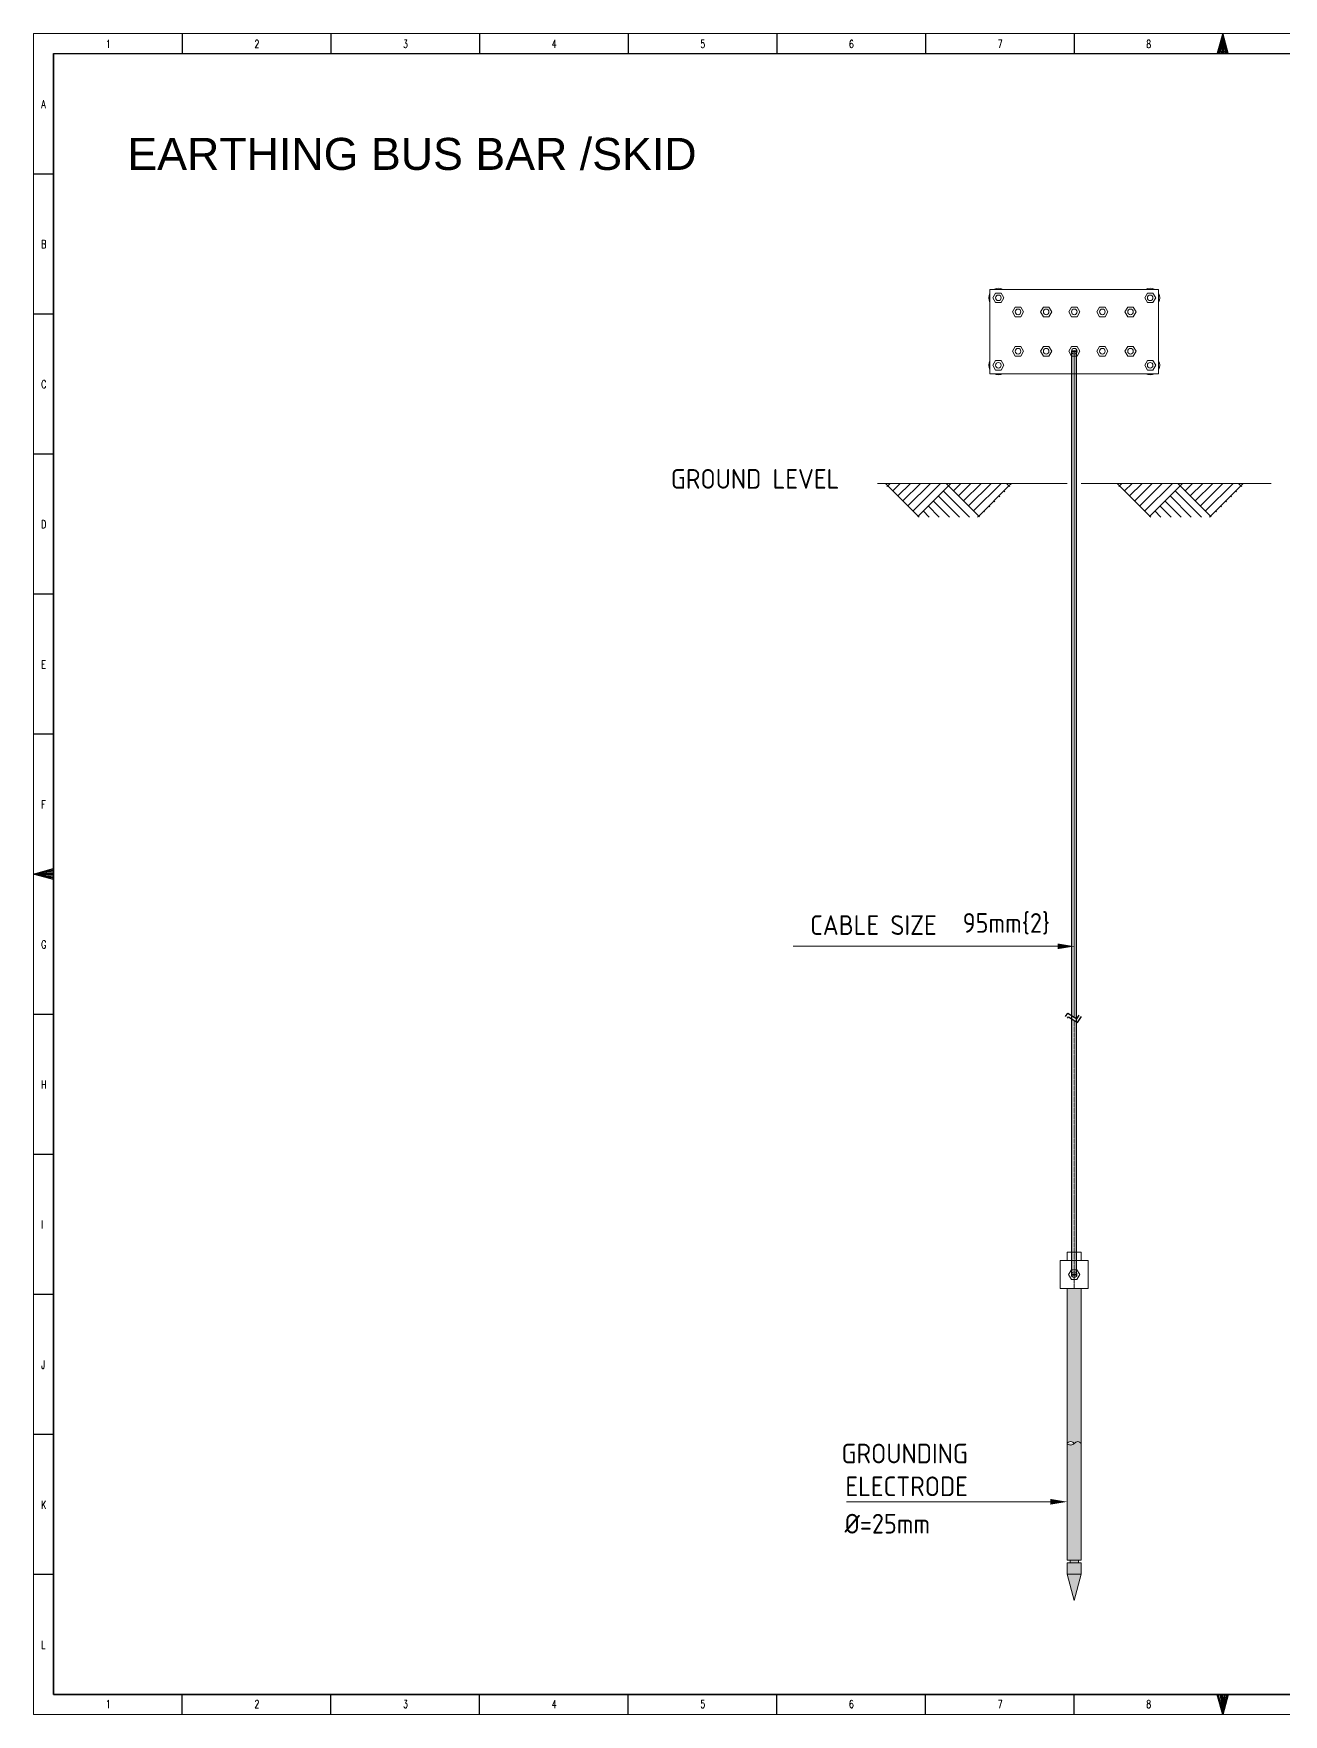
# Model space of a CAD drawing. Header units: inches. Extents: x 19 to 654008, y 34 to 210034.
# Drawn here: x 357008 to 513088, y 34 to 210034 of the extents above; entities that cross this region are included whole.
import ezdxf

# ---------------------------------------------------------------- set-up
doc = ezdxf.new("R2010")
doc.units = ezdxf.units.IN
doc.header["$MEASUREMENT"] = 0
doc.linetypes.add('CENTER', pattern=[2, 1.25, -0.25, 0.25, -0.25])
for name, color, linetype, lineweight in [('02', 5, 'Continuous', 5), ('03', 152, 'Continuous', 15), ('CENTER', 1, 'CENTER', 5), ('DIMENSI', 6, 'Continuous', 5)]:
    doc.layers.add(name, color=color, linetype=linetype, lineweight=lineweight)
doc.layers.add('Dimension', color=7, linetype='Continuous')
doc.layers.add('电缆敷设层', color=1, linetype='Continuous')
doc.styles.add('DIMENSI', font='Isocp.shx')
doc.styles.add('TEG BORDER', font='txt_qlt.shx', dxfattribs={"width": 0.7, "bigfont": 'hztxt.shx'})

msp = doc.modelspace()

# ---------------------------------------------------------------- hatches: boundary and pattern name
at = {"layer": '02'}
h = msp.add_hatch(dxfattribs=at)
h.set_pattern_fill('AR-PARQ1', color=1, scale=17.557253, angle=45)
h.set_pattern_definition([(135, (15645274.7, 3400254.3), (-7568.094, 5e-13), [5351.4506, -5351.4506]), (135, (15645905.3, 3400885), (-7568.094, 5e-13), [5351.4506, -5351.4506]), (135, (15646536, 3401515.6), (-7568.094, 5e-13), [5351.4506, -5351.4506]), (135, (15647166.7, 3402146.3), (-7568.094, 5e-13), [5351.4506, -5351.4506]), (135, (15647797.4, 3402777), (-7568.094, 5e-13), [5351.4506, -5351.4506]), (135, (15648428, 3403407.7), (-7568.094, 5e-13), [5351.4506, -5351.4506]), (135, (15649058.7, 3404038.3), (-7568.094, 5e-13), [5351.4506, -5351.4506]), (45, (15641490.6, 3404038.3), (7568.094, -5e-13), [5351.4506, -5351.4506]), (45, (15640860, 3404669), (7568.094, -5e-13), [5351.4506, -5351.4506]), (45, (15640229.3, 3405299.7), (7568.094, -5e-13), [5351.4506, -5351.4506]), (45, (15639598.6, 3405930.3), (7568.094, -5e-13), [5351.4506, -5351.4506]), (45, (15638968, 3406561), (7568.094, -5e-13), [5351.4506, -5351.4506]), (45, (15638337, 3407191.7), (7568.094, -5e-13), [5351.4506, -5351.4506]), (45, (15637706.6, 3407822.4), (7568.094, -5e-13), [5351.4506, -5351.4506])])
h.paths.add_polyline_path([(479350, 153844), (463185, 153844), (467437, 149635), (475129, 149635)])
h = msp.add_hatch(dxfattribs=at)
h.set_pattern_fill('AR-PARQ1', color=1, scale=17.557253, angle=45)
h.set_pattern_definition([(135, (15674219, 3400254.3), (-7568.094, 5e-13), [5351.4506, -5351.4506]), (135, (15674849.6, 3400885), (-7568.094, 5e-13), [5351.4506, -5351.4506]), (135, (15675480.3, 3401515.6), (-7568.094, 5e-13), [5351.4506, -5351.4506]), (135, (15676111, 3402146.3), (-7568.094, 5e-13), [5351.4506, -5351.4506]), (135, (15676741.6, 3402777), (-7568.094, 5e-13), [5351.4506, -5351.4506]), (135, (15677372.3, 3403407.7), (-7568.094, 5e-13), [5351.4506, -5351.4506]), (135, (15678003, 3404038.3), (-7568.094, 5e-13), [5351.4506, -5351.4506]), (45, (15670435, 3404038.3), (7568.094, -5e-13), [5351.4506, -5351.4506]), (45, (15669804, 3404669), (7568.094, -5e-13), [5351.4506, -5351.4506]), (45, (15669173.5, 3405299.7), (7568.094, -5e-13), [5351.4506, -5351.4506]), (45, (15668543, 3405930.3), (7568.094, -5e-13), [5351.4506, -5351.4506]), (45, (15667912, 3406561), (7568.094, -5e-13), [5351.4506, -5351.4506]), (45, (15667281.5, 3407191.7), (7568.094, -5e-13), [5351.4506, -5351.4506]), (45, (15666651, 3407822.4), (7568.094, -5e-13), [5351.4506, -5351.4506])])
h.paths.add_polyline_path([(508294, 153844), (492130, 153844), (496381, 149635), (504073, 149635)])
at = {"layer": '电缆敷设层', "ltscale": 10, "true_color": 0xb87333}
h = msp.add_hatch(color=35, dxfattribs=at)
h.dxf.hatch_style = 1
edge = h.paths.add_edge_path()
edge.add_line((487851, 53228), (486096, 53228))
edge.add_line((486096, 53228), (486096, 33928))
edge.add_spline(control_points=[(486096, 33895), (486096, 33895), (486095, 34005), (486598, 34224), (486848, 34005), (486974, 33895)], knot_values=[3.3049841, 3.3049841, 3.3049841, 3.3049841, 3.3049841, 4.1312302, 4.9574762, 4.9574762, 4.9574762, 4.9574762], degree=3, periodic=0)
edge.add_spline(control_points=[(486096, 33895), (486097, 33785), (486602, 33566), (486956, 33895), (487417, 34224), (487707, 34005), (487851, 33895)], knot_values=[0, 0, 0, 0, 0.826246, 1.652492, 2.4787381, 3.3049841, 3.3049841, 3.3049841, 3.3049841], degree=3, periodic=0)
edge.add_line((487851, 33895), (487851, 53228))
edge = h.paths.add_edge_path()
edge.add_spline(control_points=[(487851, 33895), (487707, 34005), (487417, 34224), (486956, 33895), (486602, 33566), (486097, 33785), (486096, 33895)], knot_values=[0, 0, 0, 0, 0.826246, 1.6524921, 2.4787381, 3.3049841, 3.3049841, 3.3049841, 3.3049841], degree=3, periodic=0)
edge.add_line((486096, 33860), (486096, 19301))
edge.add_line((486096, 19301), (487851, 19301))
edge.add_line((487851, 19301), (487851, 33895))
h.paths.add_polyline_path([(487500, 19301), (486447, 19301), (486447, 18950), (487500, 18950)])
h.paths.add_polyline_path([(487851, 18950), (486096, 18950), (486096, 17545), (487851, 17545)])
h.paths.add_polyline_path([(487851, 17545), (486096, 17545), (486974, 14269)])

# ---------------------------------------------------------------- linework, layer by layer
for p, q in [((375571, 210034), (375571, 207534)), ((394133, 210034), (394133, 207534)), ((412696, 210034), (412696, 207534)), ((431258, 210034), (431258, 207534)), ((449821, 210034), (449821, 207534)), ((468383, 210034), (468383, 207534)), ((486946, 210034), (486946, 207534)), ((505508, 210034), (505508, 207534)), ((357008, 192534), (359508, 192534)), ((357008, 175034), (359508, 175034)), ((357008, 157534), (359508, 157534)), ((357008, 140034), (359508, 140034)), ((357008, 122534), (359508, 122534)), ((359508, 105034), (357008, 105034)), ((357633, 105034), (358883, 105034)), ((357008, 87534), (359508, 87534)), ((357008, 70034), (359508, 70034)), ((357008, 52534), (359508, 52534)), ((357008, 35034), (359508, 35034)), ((357008, 17534), (359508, 17534)), ((375571, 34), (375571, 2534)), ((394133, 34), (394133, 2534)), ((412696, 34), (412696, 2534)), ((431258, 34), (431258, 2534)), ((449821, 34), (449821, 2534)), ((468383, 34), (468383, 2534)), ((486946, 34), (486946, 2534)), ((505508, 34), (505508, 2534))]:
    msp.add_line(p, q)
at = {"linetype": 'Continuous'}
for p, q in [((359508, 207534), (359508, 2534)), ((359508, 2534), (601508, 2534))]:
    msp.add_line(p, q, dxfattribs=at)
at = {"color": 5, "lineweight": 15}
msp.add_lwpolyline([(357008, 210034), (654008, 210034), (654008, 34), (357008, 34)], close=True, dxfattribs=at)
for points in [[(505508, 210034), (504839, 207534), (506178, 207534), (505508, 210034), (505006, 207534), (505174, 207534), (505508, 210034), (505341, 207534), (505676, 207534), (505508, 210034), (505843, 207534), (506011, 207534), (505508, 210034)], [(357008, 105034), (359508, 105704), (359508, 104364), (357008, 105034), (359508, 105537), (359508, 105369), (357008, 105034), (359508, 105202), (359508, 104867), (357008, 105034), (359508, 104699), (359508, 104532), (357008, 105034)], [(505508, 34), (504839, 2534), (506178, 2534), (505508, 34), (505006, 2534), (505174, 2534), (505508, 34), (505341, 2534), (505676, 2534), (505508, 34), (505843, 2534), (506011, 2534), (505508, 34)]]:
    msp.add_lwpolyline(points)
msp.add_lwpolyline([(359508, 207534), (651508, 207534), (651508, 2534), (359508, 2534)], close=True)
at = {"color": 3}
msp.add_ellipse((486974, 170348), major_axis=(-297, 0), ratio=0.3124087, dxfattribs=at)
at = {"layer": '02', "color": 35, "true_color": 0xb87333}
msp.add_spline([(487851, 33895), (487413, 34114), (486974, 33895), (486535, 33675), (486096, 33895), (486535, 34114), (486974, 33895)], degree=3, dxfattribs=at)
at = {"layer": '03', "color": 1}
for p, q in [((462393, 153844), (486096, 153844)), ((487851, 153844), (511554, 153844))]:
    msp.add_line(p, q, dxfattribs=at)
at = {"layer": '03', "color": 35, "true_color": 0xb87333}
for p, q in [((486082, 57793), (486082, 56739)), ((486082, 57793), (487837, 57793)), ((487837, 57793), (487837, 56739)), ((486096, 53239), (487851, 53239)), ((486096, 53228), (486096, 33893)), ((487851, 53228), (487851, 33885)), ((486096, 33895), (486096, 19301)), ((487851, 33895), (487851, 19301)), ((486096, 19301), (487851, 19301)), ((486096, 18950), (486096, 17545)), ((486096, 18950), (487851, 18950)), ((486447, 19301), (486447, 18950)), ((487500, 19301), (487500, 18950)), ((487851, 18950), (487851, 17545)), ((486096, 17545), (486974, 14269)), ((486096, 17545), (487851, 17545)), ((487851, 17545), (486974, 14269))]:
    msp.add_line(p, q, dxfattribs=at)
at = {"layer": '03'}
for points in [[(476439, 167539), (497509, 167539), (497509, 178074), (476439, 178074)], [(477148, 177618), (476803, 177021), (477148, 176424), (477837, 176424), (478182, 177021), (477837, 177618)], [(496800, 177618), (497144, 177021), (496800, 176424), (496110, 176424), (495766, 177021), (496110, 177618)], [(479606, 175862), (479261, 175265), (479606, 174668), (480295, 174668), (480640, 175265), (480295, 175862)], [(483117, 175862), (482773, 175265), (483117, 174668), (483807, 174668), (484151, 175265), (483807, 175862)], [(486629, 175862), (486284, 175265), (486629, 174668), (487318, 174668), (487663, 175265), (487318, 175862)], [(490141, 175862), (489796, 175265), (490141, 174668), (490830, 174668), (491175, 175265), (490830, 175862)], [(493652, 175862), (493308, 175265), (493652, 174668), (494342, 174668), (494686, 175265), (494342, 175862)], [(479606, 169752), (479261, 170349), (479606, 170946), (480295, 170946), (480640, 170349), (480295, 169752)], [(483117, 169752), (482773, 170349), (483117, 170946), (483807, 170946), (484151, 170349), (483807, 169752)], [(486629, 169752), (486284, 170349), (486629, 170946), (487318, 170946), (487663, 170349), (487318, 169752)], [(490141, 169752), (489796, 170349), (490141, 170946), (490830, 170946), (491175, 170349), (490830, 169752)], [(493652, 169752), (493308, 170349), (493652, 170946), (494342, 170946), (494686, 170349), (494342, 169752)], [(477148, 167996), (476803, 168593), (477148, 169190), (477837, 169190), (478182, 168593), (477837, 167996)], [(496800, 167996), (497144, 168593), (496800, 169190), (496110, 169190), (495766, 168593), (496110, 167996)]]:
    msp.add_lwpolyline(points, close=True, dxfattribs=at)
at = {"layer": '03', "color": 35, "true_color": 0xb87333}
for points in [[(485204, 53228), (488715, 53228), (488715, 56739), (485204, 56739)], [(486615, 54386), (486270, 54983), (486615, 55580), (487304, 55580), (487649, 54983), (487304, 54386)]]:
    msp.add_lwpolyline(points, close=True, dxfattribs=at)
at = {"layer": '03'}
for centre in [(477492, 177021), (496455, 177021), (479950, 175265), (483462, 175265), (486974, 175265), (490485, 175265), (493997, 175265), (479950, 170349), (483462, 170349), (486974, 170349), (490485, 170349), (493997, 170349), (477492, 168593), (496455, 168593)]:
    msp.add_circle(centre, 351, dxfattribs=at)
at = {"layer": '03', "color": 35, "true_color": 0xb87333}
msp.add_circle((486959, 54983), 351, dxfattribs=at)
at = {"layer": '03'}
for centre, start, end in [((477492, 177021), 151.62087, 208.37913), ((477492, 177021), 61.62087, 118.37913), ((496455, 177021), 61.62087, 118.37913), ((496455, 177021), 331.62087, 28.37913), ((477492, 168593), 151.62087, 208.37913), ((496455, 168593), 331.62087, 28.37913), ((477492, 168593), 241.62087, 298.37913), ((496455, 168593), 241.62087, 298.37913)]:
    msp.add_arc(centre, 1197, start, end, dxfattribs=at)
at = {"layer": 'CENTER', "color": 94, "linetype": 'ByBlock'}
msp.add_line((486974, 170348), (486964, 87129), dxfattribs=at)
at = {"layer": 'CENTER', "color": 94}
msp.add_line((486963, 86733), (486974, 53239), dxfattribs=at)
at = {"layer": 'DIMENSI'}
for p, q in [((475305, 95998), (451879, 95998)), ((484905, 95998), (475305, 95998)), ((474389, 26598), (458530, 26598)), ((483989, 26598), (474389, 26598))]:
    msp.add_line(p, q, dxfattribs=at)
for points in [[(484905, 96349), (484905, 95647), (487012, 95998)], [(483989, 26949), (483989, 26247), (486096, 26598)]]:
    msp.add_solid(points, dxfattribs=at)
at = {"layer": 'Dimension', "color": 94}
msp.add_lwpolyline([(485866, 87212), (486150, 87653), (487278, 86926), (487582, 87397)], dxfattribs=at)
at = {"layer": 'Dimension', "color": 3}
msp.add_lwpolyline([(486145, 87031), (486249, 87193), (487378, 86466), (487861, 87217)], dxfattribs=at)
at = {"layer": '电缆敷设层', "color": 94, "ltscale": 10}
for p, q in [((486663, 54983), (486677, 170348)), ((487257, 54983), (487271, 170348))]:
    msp.add_line(p, q, dxfattribs=at)
at = {"layer": '电缆敷设层', "color": 3, "ltscale": 10}
msp.add_ellipse((486960, 54983), major_axis=(-297, 0), ratio=0.3, dxfattribs=at)

# ---------------------------------------------------------------- texts
at = {"char_height": 1000, "width": 1000, "style": 'TEG BORDER'}
for s, insert, attachment_point in [('1', (366032, 209237), 1), ('2', (384594, 209237), 1), ('3', (403157, 209237), 1), ('4', (421719, 209237), 1), ('5', (440282, 209237), 1), ('6', (458844, 209237), 1), ('7', (477407, 209237), 1), ('8', (495969, 209237), 1), ('A', (357963, 201729), 1), ('B', (357963, 184229), 1), ('C', (357963, 166729), 1), ('D', (357963, 149229), 1), ('E', (357963, 131729), 1), ('F', (357963, 114229), 1), ('G', (357963, 96729), 1), ('H', (357963, 79229), 1), ('I', (357963, 61729), 1), ('J', (357963, 44229), 1), ('K', (357963, 26729), 1), ('L', (357963, 9229), 1), ('1', (366032, 831), 7), ('2', (384594, 831), 7), ('3', (403157, 831), 7), ('4', (421719, 831), 7), ('5', (440282, 831), 7), ('6', (458844, 831), 7), ('7', (477407, 831), 7), ('8', (495969, 831), 7)]:
    msp.add_mtext(s, dxfattribs=dict(at, insert=insert, attachment_point=attachment_point))
at = {"layer": 'DIMENSI', "color": 1, "attachment_point": 9, "style": 'DIMENSI'}
for s, insert, char_height in [('{\\fArial|b0|i0|c0|p34;\\C0; EARTHING BUS BAR /SKID}', (439807, 192950), 4000), ('GROUND LEVEL', (457632, 153172), 2458.02)]:
    msp.add_mtext(s, dxfattribs=dict(at, insert=insert, char_height=char_height))
at = {"layer": 'DIMENSI', "color": 94, "attachment_point": 9, "style": 'DIMENSI'}
for s, insert, char_height in [('CABLE SIZE ', (469802, 97414), 2458.02), ('95mm\\{2\\}', (483956, 97467), 2458)]:
    msp.add_mtext(s, dxfattribs=dict(at, insert=insert, char_height=char_height))
at = {"layer": 'DIMENSI', "color": 36, "char_height": 2458, "attachment_point": 9, "style": 'DIMENSI'}
for s, insert in [('GROUNDING\\PELECTRODE', (473687, 27300)), ('%%C=25mm', (468965, 22630))]:
    msp.add_mtext(s, dxfattribs=dict(at, insert=insert))

doc.saveas('drawing.dxf')
